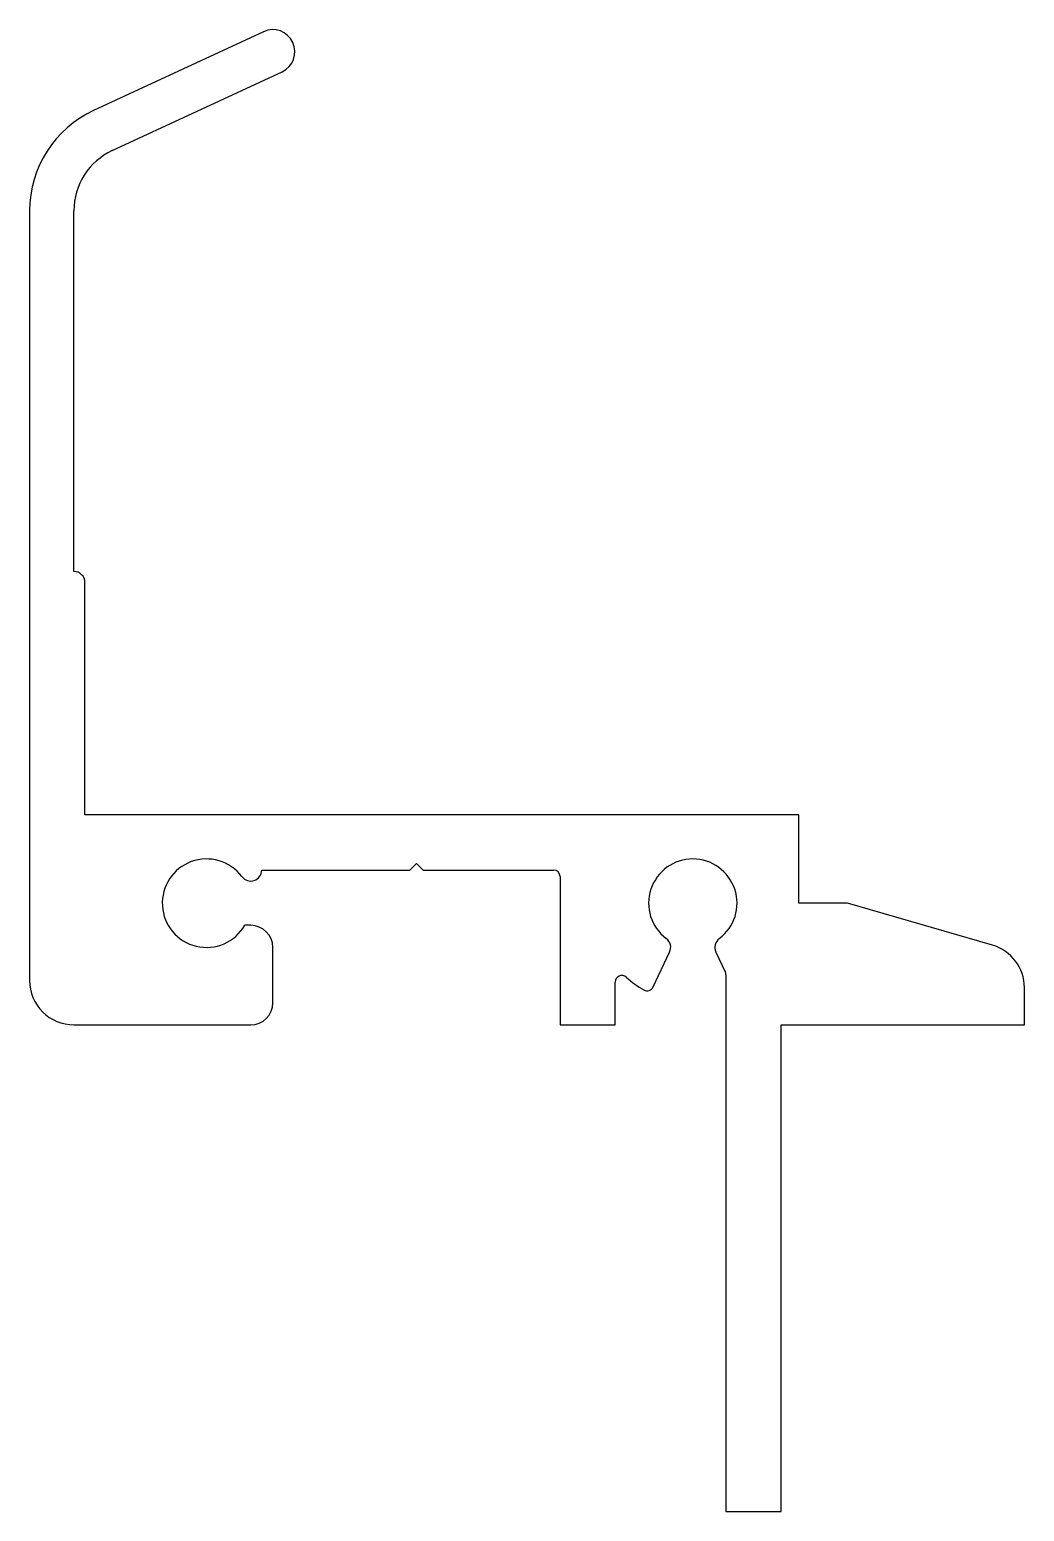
# Model space of a CAD drawing. Extents: x 504.8 to 549.8, y 577.1 to 644.1.
import ezdxf

# ---------------------------------------------------------------- set-up
doc = ezdxf.new("R2010")
doc.units = 0
doc.layers.get('0').update_dxf_attribs({"linetype": 'CONTINUOUS'})

msp = doc.modelspace()

# ---------------------------------------------------------------- linework, layer by layer
for p, q in [((515.427, 643.958), (507.744, 640.394)), ((508.585, 638.58), (516.268, 642.143)), ((504.848, 635.858), (504.848, 601.051)), ((506.848, 619.551), (506.848, 635.858)), ((507.348, 608.551), (507.348, 619.051)), ((539.648, 608.551), (507.348, 608.551)), ((539.648, 604.551), (539.648, 608.551)), ((522.048, 606.051), (522.348, 606.351)), ((522.348, 606.351), (522.648, 606.051)), ((515.348, 606.051), (522.048, 606.051)), ((522.648, 606.051), (528.548, 606.051)), ((528.848, 605.751), (528.848, 599.051)), ((541.848, 604.551), (539.648, 604.551)), ((548.404, 602.653), (541.848, 604.551)), ((514.848, 603.551), (514.58, 603.551)), ((515.848, 600.051), (515.848, 602.551)), ((533.055, 600.764), (533.799, 602.337)), ((535.896, 602.337), (536.319, 601.443)), ((536.348, 601.315), (536.348, 577.051)), ((531.338, 599.051), (531.338, 600.982)), ((549.848, 599.051), (549.848, 600.732)), ((506.848, 599.051), (514.848, 599.051)), ((528.848, 599.051), (531.338, 599.051)), ((538.848, 577.051), (538.848, 599.051)), ((538.848, 599.051), (549.848, 599.051)), ((536.348, 577.051), (538.848, 577.051))]:
    msp.add_line(p, q)
for centre, radius, start, end in [((515.848, 643.051), 1, 294.88419, 114.88419), ((509.848, 635.858), 5, 114.88419, 179.99999), ((509.848, 635.858), 3, 114.88419, 180.00001), ((506.848, 619.051), 0.5, 360, 90), ((512.848, 604.551), 2, 36.8699, 330), ((534.848, 604.551), 2, 306.8699, 233.1301), ((514.848, 606.051), 0.5, 216.8699, 360), ((528.548, 605.751), 0.3, 0.00039, 90), ((514.848, 602.551), 1, 360, 90), ((533.348, 602.551), 0.5, 334.66706, 53.1301), ((536.348, 602.551), 0.5, 126.8699, 205.33293), ((547.848, 600.732), 2, 359.99909, 73.85711), ((506.848, 601.051), 2, 179.99999, 270), ((531.638, 600.982), 0.3, 48.0304, 180.00001), ((534.847, 604.55), 4.499, 228.02836, 240.57219), ((536.048, 601.315), 0.3, 0.0003, 25.33294), ((532.784, 600.893), 0.3, 240.57101, 334.66706), ((514.848, 600.051), 1, 270, 0)]:
    msp.add_arc(centre, radius, start, end)

doc.saveas('drawing.dxf')
